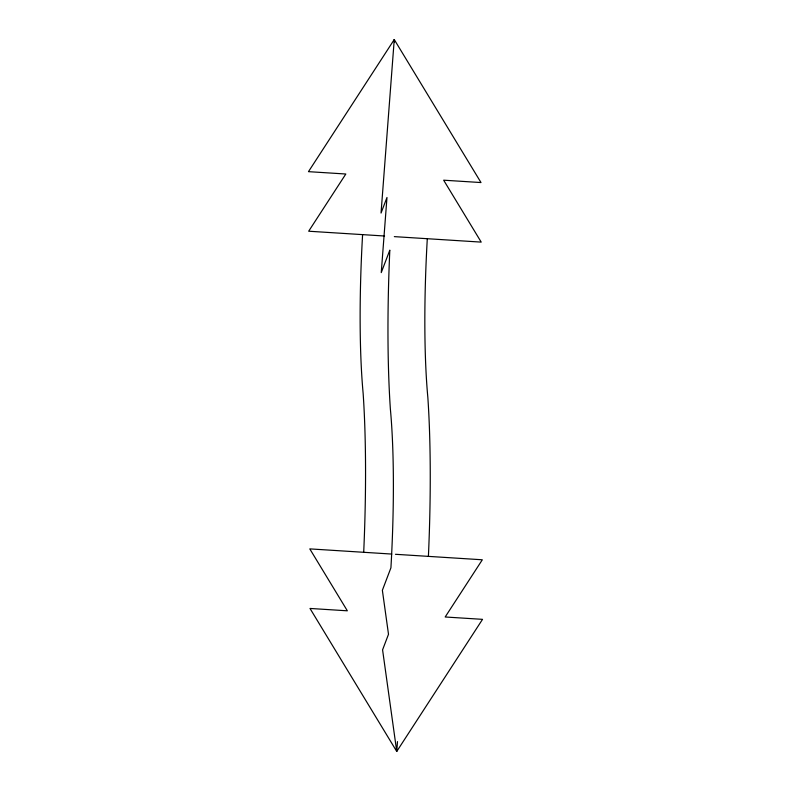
<?xml version="1.0" encoding="UTF-8"?>
<svg xmlns="http://www.w3.org/2000/svg" width="791" height="791" viewBox="0 0 791 791"><rect width="100%" height="100%" fill="white"/><g stroke="black" fill="none" stroke-linecap="round" stroke-linejoin="round"><path stroke-width="1.19" d="M397.487 741.602L396.746 751.45L309.993 608.447L347.348 610.81L309.785 548.885L391.782 554.066M384.564 236.015L308.678 231.219L345.825 174.01L308.47 171.657L394.254 39.55L481.007 182.553L443.652 180.19L481.215 242.115L394.333 236.628M395.441 554.293L482.322 559.781L445.175 616.99L482.53 619.343L396.746 751.45L382.577 649.846L388.5 634.283L382.369 590.284L390.922 567.819A227.096 32.658 -86.4 0 0 390.368 408.977A288.666 41.508 -86.4 0 1 389.815 250.144L381.252 272.618L386.977 197.483L381.044 213.056L394.254 39.55L394.59 41.972M363.702 552.286A288.666 41.508 -86.4 0 0 363.148 393.453A227.096 32.658 -86.4 0 1 362.594 234.62M427.298 238.714A227.096 32.658 -86.4 0 0 427.852 397.547A288.666 41.508 -86.4 0 1 428.406 556.38"/></g></svg>
